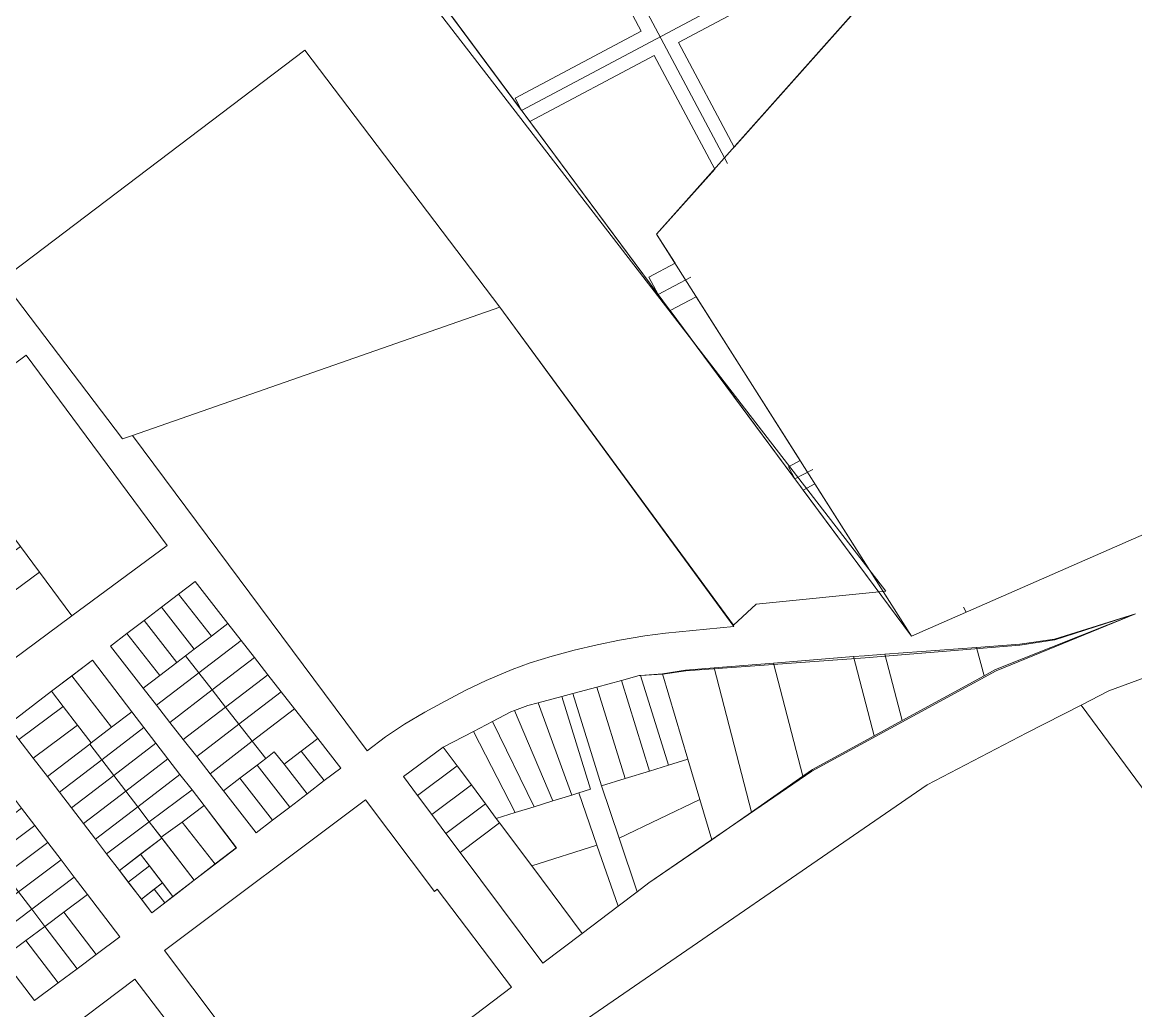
# Model space of a CAD drawing. Header units: metres. Extents: x 3873 to 16340, y -5213 to 3289.
# Drawn here: x 4996 to 5560, y 1043 to 1544 of the extents above; entities that cross this region are included whole.
import ezdxf

# ---------------------------------------------------------------- set-up
doc = ezdxf.new("R2010")
doc.units = ezdxf.units.M
for name, color, linetype, lineweight, plot in [('CONTEXTO-MANZANAS', 8, 'Continuous', 0, False), ('CONTEXTO-PARCELAS', 9, 'Continuous', 0, False), ('LIMITE-INTERVENCION', 30, 'Continuous', 0, False), ('MANZANAS-PROPUESTAS', 33, 'Continuous', 0, False), ('SECTORES', 1, 'Continuous', 0, False), ('VERDE-OBLIGATORIO', 3, 'Continuous', 0, False), ('VIA-SECUNDARIA', 8, 'Continuous', 0, False), ('VIA-TERCIARIA', 9, 'Continuous', 0, False)]:
    doc.layers.add(name, color=color, linetype=linetype, lineweight=lineweight, plot=plot)

msp = doc.modelspace()

# ---------------------------------------------------------------- linework, layer by layer
at = {"layer": 'CONTEXTO-MANZANAS'}
for points in [[(4938.97, 1331.48), (4949.35, 1339.16), (4997.56, 1374.85), (5068.94, 1278.41), (5020.72, 1242.73), (4972.5, 1207.01), (4956.01, 1229.3), (4946.39, 1242.29), (4936.78, 1255.26), (4927.85, 1267.35), (4918.94, 1279.35), (4901.1, 1303.48), (4910.22, 1310.23), (4919.88, 1317.38), (4929.53, 1324.51), (4938.97, 1331.48)], [(5083.15, 1260.2), (5099.75, 1238.91), (5106.52, 1230.23), (5113.28, 1221.56), (5120.05, 1212.89), (5126.81, 1204.22), (5133.57, 1195.55), (5145.26, 1180.56), (5156.95, 1165.58), (5148.61, 1159.2), (5139.88, 1152.51), (5131.15, 1145.82), (5122.41, 1139.13), (5114.08, 1132.74), (5097.47, 1154.03), (5090.71, 1162.71), (5083.94, 1171.38), (5077.18, 1180.05), (5070.41, 1188.73), (5063.65, 1197.4), (5056.89, 1206.07), (5040.28, 1227.36), (5048.62, 1233.74), (5057.35, 1240.43), (5066.08, 1247.12), (5074.81, 1253.81), (5083.15, 1260.2)], [(5259.33, 1066.61), (5217.41, 1122.83), (5210.24, 1132.45), (5203.07, 1142.07), (5195.89, 1151.69), (5188.72, 1161.31), (5208.85, 1176.14), (5224.12, 1184.13), (5233.89, 1189.2), (5243.18, 1194.08), (5245.06, 1194.78), (5251.78, 1197.29), (5256.93, 1198.68), (5268.98, 1201.91), (5274.56, 1203.42), (5286.64, 1206.66), (5299.2, 1210.04), (5308.21, 1212.46), (5308.9, 1212.51), (5320.17, 1213.24), (5331.77, 1214.87), (5422.57, 1221.48), (5432.84, 1222.26), (5501.07, 1227.82), (5518.67, 1230.64), (5559.65, 1243.83), (5488.99, 1214.91), (5395.58, 1163.96), (5344.27, 1128.81), (5313.08, 1107.45), (5307.08, 1102.89), (5297.53, 1095.63), (5279.24, 1081.73), (5259.33, 1066.61)], [(4988.22, 1187.48), (5010.45, 1204.5), (5021.12, 1212.68), (5031.12, 1220.33), (5051.16, 1194.13), (5057.25, 1186.2), (5063.33, 1178.26), (5069.41, 1170.32), (5075.49, 1162.38), (5081.58, 1154.45), (5087.66, 1146.51), (5104, 1125.18), (5093.3, 1116.98), (5082.75, 1108.73), (5072.03, 1100.51), (5061.22, 1092.23)], [(5061.22, 1092.23), (5044.79, 1113.65), (5038.26, 1122.17), (5032.62, 1129.53), (5026.54, 1137.47), (5020.46, 1145.4), (5014.38, 1153.34), (5008.29, 1161.28), (5001.16, 1170.59), (4993.86, 1180.11)], [(4972.22, 1175.49), (4988.59, 1154.02), (4995.26, 1145.27), (5001.93, 1136.53), (5008.6, 1127.78), (5015.27, 1119.03), (5021.94, 1110.28), (5028.62, 1101.53), (5044.99, 1080.06), (5032.98, 1071.06), (5023.38, 1063.86), (5013.78, 1056.66), (5001.78, 1047.67), (4985.41, 1069.14), (4978.74, 1077.88), (4972.07, 1086.63), (4955.87, 1107.89), (4945.38, 1121.64), (4929.01, 1143.11), (4937.65, 1149.59), (4946.29, 1156.07), (4954.94, 1162.54), (4963.58, 1169.02), (4972.22, 1175.49)], [(5204.44, 1103.07), (5205.84, 1104.13), (5243.41, 1054.51), (5140.38, 976.23), (5067.6, 1073.01), (5169.53, 1149.45), (5204.44, 1103.07)], [(5029.75, 890.92), (4956.88, 986.26), (4997.57, 1017), (5011.9, 1027.83), (5052.6, 1058.57), (5125.47, 963.23), (5084.78, 932.49), (5070.44, 921.66), (5029.75, 890.92)]]:
    msp.add_lwpolyline(points, dxfattribs=at)
at = {"layer": 'CONTEXTO-PARCELAS'}
for points in [[(5433.14, 1255.28), (5367.5, 1248.71), (5355.98, 1237.96), (5237.54, 1399.27), (5138.81, 1529.45), (4985.3, 1413.03), (4669.36, 1829.58), (4872.95, 1981.11), (5433.14, 1255.28)], [(5433.14, 1255.28), (5367.5, 1248.71), (5355.98, 1237.96), (5237.54, 1399.27), (5138.81, 1529.45), (4985.3, 1413.03), (4669.36, 1829.58), (4872.95, 1981.11), (5433.14, 1255.28)], [(5433.14, 1255.28), (5367.5, 1248.71), (5355.98, 1237.96), (5237.54, 1399.27), (5138.81, 1529.45), (4985.3, 1413.03), (4669.36, 1829.58), (4872.95, 1981.11), (5433.14, 1255.28)], [(5237.54, 1399.27), (5051.44, 1334.24), (5046.4, 1332.47), (4985.3, 1413.03), (5138.81, 1529.45), (5237.54, 1399.27)], [(5237.54, 1399.27), (5051.44, 1334.24), (5046.4, 1332.47), (4985.3, 1413.03), (5138.81, 1529.45), (5237.54, 1399.27)], [(5237.54, 1399.27), (5051.44, 1334.24), (5046.4, 1332.47), (4985.3, 1413.03), (5138.81, 1529.45), (5237.54, 1399.27)], [(5237.54, 1399.27), (5356.06, 1237.37), (5321.49, 1233.9), (5310.94, 1232.63), (5298.16, 1230.33), (5286.88, 1228.03), (5275.25, 1225.28), (5264.08, 1222.26), (5252.84, 1218.87), (5243.78, 1215.51), (5230.67, 1209.89), (5220.26, 1205.01), (5209.77, 1199.53), (5199.62, 1193.97), (5189.18, 1187.77), (5179.56, 1181.44), (5170.34, 1174.38), (5051.44, 1334.24), (5237.54, 1399.27)], [(5237.54, 1399.27), (5356.06, 1237.37), (5321.49, 1233.9), (5310.94, 1232.63), (5298.16, 1230.33), (5286.88, 1228.03), (5275.25, 1225.28), (5264.08, 1222.26), (5252.84, 1218.87), (5243.78, 1215.51), (5230.67, 1209.89), (5220.26, 1205.01), (5209.77, 1199.53), (5199.62, 1193.97), (5189.18, 1187.77), (5179.56, 1181.44), (5170.34, 1174.38), (5051.44, 1334.24), (5237.54, 1399.27)], [(5020.72, 1242.73), (5004.22, 1264.96), (4994.62, 1277.95), (4985.02, 1290.94), (4978.44, 1299.85), (4949.35, 1339.16), (4997.56, 1374.85), (5068.94, 1278.41), (5020.72, 1242.73)], [(5020.72, 1242.73), (5004.22, 1264.96), (4994.62, 1277.95), (4985.02, 1290.94), (4978.44, 1299.85), (4949.35, 1339.16), (4997.56, 1374.85), (5068.94, 1278.41), (5020.72, 1242.73)], [(5532.08, 1197.5), (5546.17, 1204.71), (5827.95, 1308.4), (5998, 1064.86), (5757.58, 892.02), (5532.08, 1197.5)], [(5532.08, 1197.5), (5546.17, 1204.71), (5827.95, 1308.4), (5998, 1064.86), (5757.58, 892.02), (5532.08, 1197.5)], [(5004.22, 1264.96), (4956.01, 1229.3), (4946.39, 1242.29), (4994.62, 1277.95), (5004.22, 1264.96)], [(5004.22, 1264.96), (4956.01, 1229.3), (4946.39, 1242.29), (4994.62, 1277.95), (5004.22, 1264.96)], [(4956.01, 1229.3), (5004.22, 1264.96), (5020.72, 1242.73), (4972.5, 1207.01), (4956.01, 1229.3)], [(4956.01, 1229.3), (5004.22, 1264.96), (5020.72, 1242.73), (4972.5, 1207.01), (4956.01, 1229.3)], [(5083.15, 1260.2), (5099.75, 1238.91), (5091.42, 1232.52), (5074.81, 1253.81), (5083.15, 1260.2)], [(5083.15, 1260.2), (5099.75, 1238.91), (5091.42, 1232.52), (5074.81, 1253.81), (5083.15, 1260.2)], [(5074.81, 1253.81), (5091.42, 1232.52), (5082.69, 1225.83), (5066.08, 1247.12), (5074.81, 1253.81)], [(5074.81, 1253.81), (5091.42, 1232.52), (5082.69, 1225.83), (5066.08, 1247.12), (5074.81, 1253.81)], [(5066.08, 1247.12), (5082.69, 1225.83), (5078.32, 1222.49), (5073.95, 1219.14), (5057.35, 1240.43), (5066.08, 1247.12)], [(5066.08, 1247.12), (5082.69, 1225.83), (5078.32, 1222.49), (5073.95, 1219.14), (5057.35, 1240.43), (5066.08, 1247.12)], [(5482.91, 1212.32), (5479.14, 1226.73), (5500.94, 1228.32), (5518.56, 1230.99), (5559.65, 1243.83), (5488.74, 1215.51), (5482.91, 1212.32)], [(5482.91, 1212.32), (5479.14, 1226.73), (5500.94, 1228.32), (5518.56, 1230.99), (5559.65, 1243.83), (5488.74, 1215.51), (5482.91, 1212.32)], [(5057.35, 1240.43), (5073.95, 1219.14), (5065.22, 1212.45), (5048.62, 1233.74), (5057.35, 1240.43)], [(5057.35, 1240.43), (5073.95, 1219.14), (5065.22, 1212.45), (5048.62, 1233.74), (5057.35, 1240.43)], [(5106.52, 1230.23), (5085.08, 1213.82), (5078.32, 1222.49), (5082.69, 1225.83), (5091.42, 1232.52), (5099.75, 1238.91), (5106.52, 1230.23)], [(5106.52, 1230.23), (5085.08, 1213.82), (5078.32, 1222.49), (5082.69, 1225.83), (5091.42, 1232.52), (5099.75, 1238.91), (5106.52, 1230.23)], [(5048.62, 1233.74), (5065.22, 1212.45), (5056.89, 1206.07), (5040.28, 1227.36), (5048.62, 1233.74)], [(5048.62, 1233.74), (5065.22, 1212.45), (5056.89, 1206.07), (5040.28, 1227.36), (5048.62, 1233.74)], [(5113.28, 1221.56), (5091.85, 1205.15), (5085.08, 1213.82), (5106.52, 1230.23), (5113.28, 1221.56)], [(5113.28, 1221.56), (5091.85, 1205.15), (5085.08, 1213.82), (5106.52, 1230.23), (5113.28, 1221.56)], [(5482.91, 1212.32), (5441.4, 1189.63), (5432.66, 1223.34), (5479.14, 1226.73), (5482.91, 1212.32)], [(5482.91, 1212.32), (5441.4, 1189.63), (5432.66, 1223.34), (5479.14, 1226.73), (5482.91, 1212.32)], [(5040.84, 1186.22), (5020.77, 1212.41), (5031.1, 1220.32), (5051.16, 1194.13), (5040.84, 1186.22)], [(5040.84, 1186.22), (5020.77, 1212.41), (5031.1, 1220.32), (5051.16, 1194.13), (5040.84, 1186.22)], [(5056.89, 1206.07), (5065.22, 1212.45), (5073.95, 1219.14), (5078.32, 1222.49), (5085.08, 1213.82), (5063.65, 1197.4), (5056.89, 1206.07)], [(5056.89, 1206.07), (5065.22, 1212.45), (5073.95, 1219.14), (5078.32, 1222.49), (5085.08, 1213.82), (5063.65, 1197.4), (5056.89, 1206.07)], [(5120.05, 1212.89), (5098.61, 1196.47), (5091.85, 1205.15), (5113.28, 1221.56), (5120.05, 1212.89)], [(5120.05, 1212.89), (5098.61, 1196.47), (5091.85, 1205.15), (5113.28, 1221.56), (5120.05, 1212.89)], [(5120.05, 1212.89), (5098.61, 1196.47), (5091.85, 1205.15), (5113.28, 1221.56), (5120.05, 1212.89)], [(5376.23, 1218.76), (5391.1, 1161.41), (5365.04, 1143.21), (5346.09, 1216.3), (5376.23, 1218.76)], [(5376.23, 1218.76), (5391.1, 1161.41), (5365.04, 1143.21), (5346.09, 1216.3), (5376.23, 1218.76)], [(5416.75, 1222.07), (5427.18, 1181.86), (5395.9, 1164.77), (5391.1, 1161.41), (5376.23, 1218.76), (5416.75, 1222.07)], [(5416.75, 1222.07), (5427.18, 1181.86), (5395.9, 1164.77), (5391.1, 1161.41), (5376.23, 1218.76), (5416.75, 1222.07)], [(5432.66, 1223.34), (5441.4, 1189.63), (5427.18, 1181.86), (5416.75, 1222.07), (5422.36, 1222.53), (5432.66, 1223.34)], [(5432.66, 1223.34), (5441.4, 1189.63), (5427.18, 1181.86), (5416.75, 1222.07), (5422.36, 1222.53), (5432.66, 1223.34)], [(5063.65, 1197.4), (5085.08, 1213.82), (5091.85, 1205.15), (5070.41, 1188.73), (5063.65, 1197.4)], [(5063.65, 1197.4), (5085.08, 1213.82), (5091.85, 1205.15), (5070.41, 1188.73), (5063.65, 1197.4)], [(5320.05, 1213.38), (5332.82, 1170.08), (5322.96, 1167.03), (5308.9, 1212.51), (5320.05, 1213.38)], [(5320.05, 1213.38), (5332.82, 1170.08), (5322.96, 1167.03), (5308.9, 1212.51), (5320.05, 1213.38)], [(5320.05, 1213.38), (5331.65, 1215.12), (5346.09, 1216.3), (5365.04, 1143.21), (5344.91, 1129.15), (5338.86, 1149.61), (5332.82, 1170.08), (5320.05, 1213.38)], [(5320.05, 1213.38), (5331.65, 1215.12), (5346.09, 1216.3), (5365.04, 1143.21), (5344.91, 1129.15), (5338.86, 1149.61), (5332.82, 1170.08), (5320.05, 1213.38)], [(5030.52, 1178.31), (5023.61, 1187.32), (5016.32, 1196.85), (5010.45, 1204.5), (5020.77, 1212.41), (5040.84, 1186.22), (5030.52, 1178.31)], [(5030.52, 1178.31), (5023.61, 1187.32), (5016.32, 1196.85), (5010.45, 1204.5), (5020.77, 1212.41), (5040.84, 1186.22), (5030.52, 1178.31)], [(5126.81, 1204.22), (5105.38, 1187.8), (5098.61, 1196.47), (5120.05, 1212.89), (5126.81, 1204.22)], [(5126.81, 1204.22), (5105.38, 1187.8), (5098.61, 1196.47), (5120.05, 1212.89), (5126.81, 1204.22)], [(5286.64, 1206.66), (5286.63, 1206.66), (5299.2, 1210.04), (5313.41, 1164.08), (5300.99, 1160.24), (5286.64, 1206.66)], [(5286.64, 1206.66), (5286.63, 1206.66), (5299.2, 1210.04), (5313.41, 1164.08), (5300.99, 1160.24), (5286.64, 1206.66)], [(5299.2, 1210.04), (5308.21, 1212.46), (5308.9, 1212.51), (5322.96, 1167.03), (5313.41, 1164.08), (5299.2, 1210.04)], [(5299.2, 1210.04), (5308.21, 1212.46), (5308.9, 1212.51), (5322.96, 1167.03), (5313.41, 1164.08), (5299.2, 1210.04)], [(4988.22, 1187.48), (5010.45, 1204.5), (5016.32, 1196.85), (4993.86, 1180.11), (4988.22, 1187.48)], [(4988.22, 1187.48), (5010.45, 1204.5), (5016.32, 1196.85), (4993.86, 1180.11), (4988.22, 1187.48)], [(5070.41, 1188.73), (5091.85, 1205.15), (5098.61, 1196.47), (5077.18, 1180.05), (5070.41, 1188.73)], [(5070.41, 1188.73), (5091.85, 1205.15), (5098.61, 1196.47), (5077.18, 1180.05), (5070.41, 1188.73)], [(5133.57, 1195.55), (5112.14, 1179.13), (5105.38, 1187.8), (5126.81, 1204.22), (5133.57, 1195.55)], [(5133.57, 1195.55), (5112.14, 1179.13), (5105.38, 1187.8), (5126.81, 1204.22), (5133.57, 1195.55)], [(5256.92, 1198.67), (5256.93, 1198.68), (5268.98, 1201.91), (5283.56, 1154.85), (5277.56, 1152.99), (5274.01, 1151.88), (5256.92, 1198.67)], [(5256.92, 1198.67), (5256.93, 1198.68), (5268.98, 1201.91), (5283.56, 1154.85), (5277.56, 1152.99), (5274.01, 1151.88), (5256.92, 1198.67)], [(5268.98, 1201.91), (5274.56, 1203.42), (5289.04, 1156.55), (5297.97, 1130), (5307.08, 1102.89), (5297.53, 1095.63), (5286.77, 1126.54), (5277.56, 1152.99), (5283.56, 1154.85), (5268.98, 1201.91)], [(5268.98, 1201.91), (5274.56, 1203.42), (5289.04, 1156.55), (5297.97, 1130), (5307.08, 1102.89), (5297.53, 1095.63), (5286.77, 1126.54), (5277.56, 1152.99), (5283.56, 1154.85), (5268.98, 1201.91)], [(5289.04, 1156.55), (5274.56, 1203.42), (5286.64, 1206.66), (5300.99, 1160.24), (5289.04, 1156.55)], [(5289.04, 1156.55), (5274.56, 1203.42), (5286.64, 1206.66), (5300.99, 1160.24), (5289.04, 1156.55)], [(4993.86, 1180.11), (5016.32, 1196.85), (5023.61, 1187.32), (5001.16, 1170.59), (4993.86, 1180.11)], [(4993.86, 1180.11), (5016.32, 1196.85), (5023.61, 1187.32), (5001.16, 1170.59), (4993.86, 1180.11)], [(5077.18, 1180.05), (5098.61, 1196.47), (5105.38, 1187.8), (5083.94, 1171.38), (5077.18, 1180.05)], [(5077.18, 1180.05), (5098.61, 1196.47), (5105.38, 1187.8), (5083.94, 1171.38), (5077.18, 1180.05)], [(5245.06, 1194.78), (5251.78, 1197.29), (5256.92, 1198.67), (5274.01, 1151.88), (5264.45, 1148.94), (5245.06, 1194.78)], [(5245.06, 1194.78), (5251.78, 1197.29), (5256.92, 1198.67), (5274.01, 1151.88), (5264.45, 1148.94), (5245.06, 1194.78)], [(5279.25, 1036.68), (5453.99, 1157.15), (5504.51, 1183.38), (5532.08, 1197.5), (5757.58, 892.02), (5518.37, 720.34), (5279.25, 1036.68)], [(5279.25, 1036.68), (5453.99, 1157.15), (5504.51, 1183.38), (5532.08, 1197.5), (5757.58, 892.02), (5518.37, 720.34), (5279.25, 1036.68)], [(5057.25, 1186.2), (5035.81, 1169.76), (5029.73, 1177.7), (5030.52, 1178.31), (5040.84, 1186.22), (5051.16, 1194.13), (5057.25, 1186.2)], [(5057.25, 1186.2), (5035.81, 1169.76), (5029.73, 1177.7), (5030.52, 1178.31), (5040.84, 1186.22), (5051.16, 1194.13), (5057.25, 1186.2)], [(5118.91, 1170.45), (5112.14, 1179.13), (5133.57, 1195.55), (5145.26, 1180.56), (5136.93, 1174.18), (5128.19, 1167.49), (5123.27, 1173.8), (5118.91, 1170.45)], [(5118.91, 1170.45), (5112.14, 1179.13), (5133.57, 1195.55), (5145.26, 1180.56), (5136.93, 1174.18), (5128.19, 1167.49), (5123.27, 1173.8), (5118.91, 1170.45)], [(5233.89, 1189.2), (5243.18, 1194.08), (5245.06, 1194.78), (5264.45, 1148.94), (5254.9, 1145.98), (5233.89, 1189.2)], [(5233.89, 1189.2), (5243.18, 1194.08), (5245.06, 1194.78), (5264.45, 1148.94), (5254.9, 1145.98), (5233.89, 1189.2)], [(5001.16, 1170.59), (5023.61, 1187.32), (5030.52, 1178.31), (5029.73, 1177.7), (5008.29, 1161.28), (5001.16, 1170.59)], [(5001.16, 1170.59), (5023.61, 1187.32), (5030.52, 1178.31), (5029.73, 1177.7), (5008.29, 1161.28), (5001.16, 1170.59)], [(5063.33, 1178.26), (5041.89, 1161.83), (5035.81, 1169.76), (5057.25, 1186.2), (5063.33, 1178.26)], [(5063.33, 1178.26), (5041.89, 1161.83), (5035.81, 1169.76), (5057.25, 1186.2), (5063.33, 1178.26)], [(5083.94, 1171.38), (5105.38, 1187.8), (5112.14, 1179.13), (5090.71, 1162.71), (5083.94, 1171.38)], [(5083.94, 1171.38), (5105.38, 1187.8), (5112.14, 1179.13), (5090.71, 1162.71), (5083.94, 1171.38)], [(5224.12, 1184.13), (5224.14, 1184.1), (5233.89, 1189.2), (5254.9, 1145.98), (5245.35, 1143.03), (5224.12, 1184.13)], [(5224.12, 1184.13), (5224.14, 1184.1), (5233.89, 1189.2), (5254.9, 1145.98), (5245.35, 1143.03), (5224.12, 1184.13)], [(5090.71, 1162.71), (5112.14, 1179.13), (5118.91, 1170.45), (5114.54, 1167.11), (5105.81, 1160.42), (5097.47, 1154.03), (5090.71, 1162.71)], [(5090.71, 1162.71), (5112.14, 1179.13), (5118.91, 1170.45), (5114.54, 1167.11), (5105.81, 1160.42), (5097.47, 1154.03), (5090.71, 1162.71)], [(5090.71, 1162.71), (5112.14, 1179.13), (5118.91, 1170.45), (5114.54, 1167.11), (5105.81, 1160.42), (5097.47, 1154.03), (5090.71, 1162.71)], [(5148.61, 1159.2), (5136.93, 1174.18), (5145.26, 1180.56), (5156.95, 1165.58), (5148.61, 1159.2)], [(5148.61, 1159.2), (5136.93, 1174.18), (5145.26, 1180.56), (5156.95, 1165.58), (5148.61, 1159.2)], [(5235.75, 1140.06), (5230.28, 1147.39), (5223.11, 1157.01), (5215.94, 1166.63), (5208.85, 1176.14), (5224.12, 1184.13), (5245.35, 1143.03), (5235.75, 1140.06)], [(5235.75, 1140.06), (5230.28, 1147.39), (5223.11, 1157.01), (5215.94, 1166.63), (5208.85, 1176.14), (5224.12, 1184.13), (5245.35, 1143.03), (5235.75, 1140.06)], [(5035.81, 1169.76), (5014.38, 1153.34), (5008.29, 1161.28), (5029.73, 1177.7), (5035.81, 1169.76)], [(5035.81, 1169.76), (5014.38, 1153.34), (5008.29, 1161.28), (5029.73, 1177.7), (5035.81, 1169.76)], [(5069.41, 1170.32), (5047.98, 1153.89), (5041.89, 1161.83), (5063.33, 1178.26), (5069.41, 1170.32)], [(5069.41, 1170.32), (5047.98, 1153.89), (5041.89, 1161.83), (5063.33, 1178.26), (5069.41, 1170.32)], [(5131.15, 1145.82), (5114.54, 1167.11), (5118.91, 1170.45), (5123.27, 1173.8), (5128.19, 1167.49), (5139.88, 1152.51), (5131.15, 1145.82)], [(5131.15, 1145.82), (5114.54, 1167.11), (5118.91, 1170.45), (5123.27, 1173.8), (5128.19, 1167.49), (5139.88, 1152.51), (5131.15, 1145.82)], [(5131.15, 1145.82), (5114.54, 1167.11), (5118.91, 1170.45), (5123.27, 1173.8), (5128.19, 1167.49), (5139.88, 1152.51), (5131.15, 1145.82)], [(5139.88, 1152.51), (5128.19, 1167.49), (5136.93, 1174.18), (5148.61, 1159.2), (5139.88, 1152.51)], [(5139.88, 1152.51), (5128.19, 1167.49), (5136.93, 1174.18), (5148.61, 1159.2), (5139.88, 1152.51)], [(5139.88, 1152.51), (5128.19, 1167.49), (5136.93, 1174.18), (5148.61, 1159.2), (5139.88, 1152.51)], [(5195.89, 1151.69), (5188.72, 1161.31), (5208.85, 1176.14), (5215.94, 1166.63), (5195.89, 1151.69)], [(5195.89, 1151.69), (5188.72, 1161.31), (5208.85, 1176.14), (5215.94, 1166.63), (5195.89, 1151.69)], [(5041.89, 1161.83), (5020.46, 1145.4), (5014.38, 1153.34), (5035.81, 1169.76), (5041.89, 1161.83)], [(5041.89, 1161.83), (5020.46, 1145.4), (5014.38, 1153.34), (5035.81, 1169.76), (5041.89, 1161.83)], [(5075.49, 1162.38), (5054.06, 1145.95), (5047.98, 1153.89), (5069.41, 1170.32), (5075.49, 1162.38)], [(5075.49, 1162.38), (5054.06, 1145.95), (5047.98, 1153.89), (5069.41, 1170.32), (5075.49, 1162.38)], [(5338.86, 1149.61), (5297.97, 1130), (5289.04, 1156.55), (5300.99, 1160.24), (5313.41, 1164.08), (5322.96, 1167.03), (5332.82, 1170.08), (5338.86, 1149.61)], [(5338.86, 1149.61), (5297.97, 1130), (5289.04, 1156.55), (5300.99, 1160.24), (5313.41, 1164.08), (5322.96, 1167.03), (5332.82, 1170.08), (5338.86, 1149.61)], [(5081.58, 1154.45), (5059.89, 1138.36), (5054.06, 1145.95), (5075.49, 1162.38), (5081.58, 1154.45)], [(5081.58, 1154.45), (5059.89, 1138.36), (5054.06, 1145.95), (5075.49, 1162.38), (5081.58, 1154.45)], [(5122.41, 1139.13), (5105.81, 1160.42), (5114.54, 1167.11), (5131.15, 1145.82), (5122.41, 1139.13)], [(5122.41, 1139.13), (5105.81, 1160.42), (5114.54, 1167.11), (5131.15, 1145.82), (5122.41, 1139.13)], [(5122.41, 1139.13), (5105.81, 1160.42), (5114.54, 1167.11), (5131.15, 1145.82), (5122.41, 1139.13)], [(5203.07, 1142.07), (5195.89, 1151.69), (5215.94, 1166.63), (5223.11, 1157.01), (5203.07, 1142.07)], [(5203.07, 1142.07), (5195.89, 1151.69), (5215.94, 1166.63), (5223.11, 1157.01), (5203.07, 1142.07)], [(5047.98, 1153.89), (5026.54, 1137.47), (5020.46, 1145.4), (5041.89, 1161.83), (5047.98, 1153.89)], [(5047.98, 1153.89), (5026.54, 1137.47), (5020.46, 1145.4), (5041.89, 1161.83), (5047.98, 1153.89)], [(5097.47, 1154.03), (5105.81, 1160.42), (5122.41, 1139.13), (5114.08, 1132.74), (5097.47, 1154.03)], [(5097.47, 1154.03), (5105.81, 1160.42), (5122.41, 1139.13), (5114.08, 1132.74), (5097.47, 1154.03)], [(5097.47, 1154.03), (5105.81, 1160.42), (5122.41, 1139.13), (5114.08, 1132.74), (5097.47, 1154.03)], [(5210.24, 1132.45), (5203.07, 1142.07), (5223.11, 1157.01), (5230.28, 1147.39), (5210.24, 1132.45)], [(5210.24, 1132.45), (5203.07, 1142.07), (5223.11, 1157.01), (5230.28, 1147.39), (5210.24, 1132.45)], [(5054.06, 1145.95), (5032.62, 1129.53), (5026.54, 1137.47), (5047.98, 1153.89), (5054.06, 1145.95)], [(5054.06, 1145.95), (5032.62, 1129.53), (5026.54, 1137.47), (5047.98, 1153.89), (5054.06, 1145.95)], [(5065.94, 1130.47), (5059.89, 1138.36), (5081.58, 1154.45), (5087.66, 1146.51), (5076.67, 1138.22), (5065.94, 1130.47)], [(5065.94, 1130.47), (5059.89, 1138.36), (5081.58, 1154.45), (5087.66, 1146.51), (5076.67, 1138.22), (5065.94, 1130.47)], [(5277.56, 1152.99), (5286.77, 1126.54), (5253.68, 1116.01), (5237.46, 1137.77), (5235.75, 1140.06), (5245.35, 1143.03), (5254.9, 1145.98), (5264.45, 1148.94), (5274.01, 1151.88), (5277.56, 1152.99)], [(5277.56, 1152.99), (5286.77, 1126.54), (5253.68, 1116.01), (5237.46, 1137.77), (5235.75, 1140.06), (5245.35, 1143.03), (5254.9, 1145.98), (5264.45, 1148.94), (5274.01, 1151.88), (5277.56, 1152.99)], [(5001.93, 1136.53), (4980.32, 1120.34), (4977.47, 1124.07), (4973.65, 1129.08), (4995.26, 1145.27), (5001.93, 1136.53)], [(5001.93, 1136.53), (4980.32, 1120.34), (4977.47, 1124.07), (4973.65, 1129.08), (4995.26, 1145.27), (5001.93, 1136.53)], [(5001.93, 1136.53), (4980.32, 1120.34), (4977.47, 1124.07), (4973.65, 1129.08), (4995.26, 1145.27), (5001.93, 1136.53)], [(5032.62, 1129.53), (5054.06, 1145.95), (5059.89, 1138.36), (5038.26, 1122.17), (5032.62, 1129.53)], [(5032.62, 1129.53), (5054.06, 1145.95), (5059.89, 1138.36), (5038.26, 1122.17), (5032.62, 1129.53)], [(5067.6, 1073.01), (5169.53, 1149.45), (5204.44, 1103.07), (5205.84, 1104.13), (5243.41, 1054.51), (5140.38, 976.23), (5067.6, 1073.01)], [(5067.6, 1073.01), (5169.53, 1149.45), (5204.44, 1103.07), (5205.84, 1104.13), (5243.41, 1054.51), (5140.38, 976.23), (5067.6, 1073.01)], [(5093.38, 1116.88), (5076.67, 1138.22), (5087.66, 1146.51), (5104.06, 1125.07), (5093.38, 1116.88)], [(5093.38, 1116.88), (5076.67, 1138.22), (5087.66, 1146.51), (5104.06, 1125.07), (5093.38, 1116.88)], [(5217.41, 1122.83), (5210.24, 1132.45), (5230.28, 1147.39), (5235.75, 1140.06), (5237.46, 1137.77), (5217.41, 1122.83)], [(5217.41, 1122.83), (5210.24, 1132.45), (5230.28, 1147.39), (5235.75, 1140.06), (5237.46, 1137.77), (5217.41, 1122.83)], [(5307.08, 1102.89), (5297.97, 1130), (5338.86, 1149.61), (5344.91, 1129.15), (5313.08, 1107.45), (5307.08, 1102.89)], [(5307.08, 1102.89), (5297.97, 1130), (5338.86, 1149.61), (5344.91, 1129.15), (5313.08, 1107.45), (5307.08, 1102.89)], [(5008.6, 1127.78), (4986.99, 1111.59), (4980.32, 1120.34), (5001.93, 1136.53), (5008.6, 1127.78)], [(5008.6, 1127.78), (4986.99, 1111.59), (4980.32, 1120.34), (5001.93, 1136.53), (5008.6, 1127.78)], [(5008.6, 1127.78), (4986.99, 1111.59), (4980.32, 1120.34), (5001.93, 1136.53), (5008.6, 1127.78)], [(5038.26, 1122.17), (5059.89, 1138.36), (5066.32, 1129.95), (5055.67, 1121.98), (5044.79, 1113.65), (5038.26, 1122.17)], [(5038.26, 1122.17), (5059.89, 1138.36), (5066.32, 1129.95), (5055.67, 1121.98), (5044.79, 1113.65), (5038.26, 1122.17)], [(5065.94, 1130.47), (5076.67, 1138.22), (5093.38, 1116.88), (5082.75, 1108.73), (5065.94, 1130.47)], [(5065.94, 1130.47), (5076.67, 1138.22), (5093.38, 1116.88), (5082.75, 1108.73), (5065.94, 1130.47)], [(5259.33, 1066.61), (5259.33, 1066.61), (5217.41, 1122.83), (5237.46, 1137.77), (5253.68, 1116.01), (5279.24, 1081.73), (5259.33, 1066.61)], [(5259.33, 1066.61), (5259.33, 1066.61), (5217.41, 1122.83), (5237.46, 1137.77), (5253.68, 1116.01), (5279.24, 1081.73), (5259.33, 1066.61)], [(5055.52, 1121.87), (5066.33, 1129.96), (5082.75, 1108.73), (5071.94, 1100.44), (5055.52, 1121.87)], [(5055.52, 1121.87), (5066.33, 1129.96), (5082.75, 1108.73), (5071.94, 1100.44), (5055.52, 1121.87)], [(5015.27, 1119.03), (4993.66, 1102.84), (4986.99, 1111.59), (5008.6, 1127.78), (5015.27, 1119.03)], [(5015.27, 1119.03), (4993.66, 1102.84), (4986.99, 1111.59), (5008.6, 1127.78), (5015.27, 1119.03)], [(5253.68, 1116.01), (5286.77, 1126.54), (5297.53, 1095.63), (5279.24, 1081.73), (5253.68, 1116.01)], [(5253.68, 1116.01), (5286.77, 1126.54), (5297.53, 1095.63), (5279.24, 1081.73), (5253.68, 1116.01)], [(5021.94, 1110.28), (5000.34, 1094.09), (4993.66, 1102.84), (5015.27, 1119.03), (5021.94, 1110.28)], [(5021.94, 1110.28), (5000.34, 1094.09), (4993.66, 1102.84), (5015.27, 1119.03), (5021.94, 1110.28)], [(5055.52, 1121.87), (5060.02, 1116), (5049.3, 1107.79), (5044.8, 1113.66), (5055.52, 1121.87)], [(5055.52, 1121.87), (5060.02, 1116), (5049.3, 1107.79), (5044.8, 1113.66), (5055.52, 1121.87)], [(5049.3, 1107.79), (5060.02, 1116), (5066.64, 1107.34), (5055.93, 1099.14), (5049.3, 1107.79)], [(5049.3, 1107.79), (5060.02, 1116), (5066.64, 1107.34), (5055.93, 1099.14), (5049.3, 1107.79)], [(5007.01, 1085.33), (5000.34, 1094.09), (5021.94, 1110.28), (5028.62, 1101.53), (5016.61, 1092.53), (5007.01, 1085.33)], [(5007.01, 1085.33), (5000.34, 1094.09), (5021.94, 1110.28), (5028.62, 1101.53), (5016.61, 1092.53), (5007.01, 1085.33)], [(5007.01, 1085.33), (5000.34, 1094.09), (5021.94, 1110.28), (5028.62, 1101.53), (5016.61, 1092.53), (5007.01, 1085.33)], [(5062.44, 1104.12), (5066.64, 1107.34), (5071.93, 1100.44), (5067.73, 1097.22), (5062.44, 1104.12)], [(5062.44, 1104.12), (5066.64, 1107.34), (5071.93, 1100.44), (5067.73, 1097.22), (5062.44, 1104.12)], [(4972.07, 1086.63), (4993.66, 1102.84), (5000.34, 1094.08), (4978.74, 1077.88), (4972.07, 1086.63)], [(4972.07, 1086.63), (4993.66, 1102.84), (5000.34, 1094.08), (4978.74, 1077.88), (4972.07, 1086.63)], [(4972.07, 1086.63), (4993.66, 1102.84), (5000.34, 1094.08), (4978.74, 1077.88), (4972.07, 1086.63)], [(5032.98, 1071.06), (5016.61, 1092.53), (5028.62, 1101.53), (5044.99, 1080.06), (5032.98, 1071.06)], [(5032.98, 1071.06), (5016.61, 1092.53), (5028.62, 1101.53), (5044.99, 1080.06), (5032.98, 1071.06)], [(5032.98, 1071.06), (5016.61, 1092.53), (5028.62, 1101.53), (5044.99, 1080.06), (5032.98, 1071.06)], [(5055.93, 1099.14), (5062.44, 1104.12), (5067.73, 1097.22), (5061.22, 1092.23), (5055.93, 1099.14)], [(5055.93, 1099.14), (5062.44, 1104.12), (5067.73, 1097.22), (5061.22, 1092.23), (5055.93, 1099.14)], [(4978.74, 1077.88), (5000.34, 1094.08), (5007.01, 1085.33), (4997.41, 1078.13), (4985.41, 1069.14), (4978.74, 1077.88)], [(4978.74, 1077.88), (5000.34, 1094.08), (5007.01, 1085.33), (4997.41, 1078.13), (4985.41, 1069.14), (4978.74, 1077.88)], [(5023.38, 1063.86), (5007.01, 1085.33), (5016.61, 1092.53), (5032.98, 1071.06), (5023.38, 1063.86)], [(5023.38, 1063.86), (5007.01, 1085.33), (5016.61, 1092.53), (5032.98, 1071.06), (5023.38, 1063.86)], [(5013.78, 1056.66), (4997.41, 1078.13), (5007.01, 1085.33), (5023.38, 1063.86), (5013.78, 1056.66)], [(5013.78, 1056.66), (4997.41, 1078.13), (5007.01, 1085.33), (5023.38, 1063.86), (5013.78, 1056.66)], [(4985.41, 1069.14), (4997.41, 1078.13), (5013.78, 1056.66), (5001.78, 1047.67), (4985.41, 1069.14)], [(4985.41, 1069.14), (4997.41, 1078.13), (5013.78, 1056.66), (5001.78, 1047.67), (4985.41, 1069.14)], [(5084.78, 932.49), (5011.9, 1027.83), (5052.6, 1058.57), (5125.47, 963.23), (5084.78, 932.49)], [(5084.78, 932.49), (5011.9, 1027.83), (5052.6, 1058.57), (5125.47, 963.23), (5084.78, 932.49)], [(5084.78, 932.49), (5011.9, 1027.83), (5052.6, 1058.57), (5125.47, 963.23), (5084.78, 932.49)]]:
    msp.add_lwpolyline(points, dxfattribs=at)
at = {"layer": 'LIMITE-INTERVENCION'}
msp.add_lwpolyline([(4233, 2403), (5161, 2895), (5371.2, 2666.4), (5201.5, 2503.2), (5940, 1449), (5446.2, 1232.4), (4855.3, 2029.4), (4630.2, 1816.5), (4233, 2403)], close=True, dxfattribs=at)
at = {"layer": 'MANZANAS-PROPUESTAS'}
for points in [[(5261.8, 1628.38), (5309.21, 1539.2), (5245.25, 1505.19), (5248.53, 1499.01), (5183.49, 1586.74), (5261.8, 1628.38)], [(5328.15, 1533.42), (5417.33, 1580.83), (5427.91, 1560.93), (5356.32, 1480.42), (5328.15, 1533.42)], [(5313.1, 1414.42), (5317.79, 1405.59), (5252.75, 1493.33), (5315.79, 1526.84), (5346.4, 1469.27), (5317, 1436.2), (5326.34, 1421.46), (5313.1, 1414.42)], [(5383.77, 1318.35), (5387.06, 1312.17), (5323.82, 1397.47), (5337.08, 1404.52), (5389.71, 1321.51), (5383.77, 1318.35)], [(5391.27, 1306.49), (5397.22, 1309.65), (5446.2, 1232.4), (5391.27, 1306.49)]]:
    msp.add_lwpolyline(points, close=True, dxfattribs=at)
at = {"layer": 'SECTORES'}
msp.add_lwpolyline([(5395.49, 2226.28), (5940, 1449), (5446.2, 1232.4), (4896.85, 1973.36), (5383, 2218), (5395.49, 2226.28)], close=True, dxfattribs=at)
at = {"layer": 'VERDE-OBLIGATORIO'}
msp.add_lwpolyline([(5745.27, 1648.55), (5309.58, 2270.48), (5319.7, 2248.7), (5220.6, 2148.7), (5029.8, 2494.3), (4966.7, 2764.7), (5161, 2895), (5371.2, 2666.4), (5201.5, 2503.2), (5940, 1449), (5446.2, 1232.4), (5317, 1436.2), (5561, 1710.6), (5745.27, 1648.55)], close=True, dxfattribs=at)
at = {"layer": 'VIA-SECUNDARIA'}
msp.add_lwpolyline([(5317.79, 1405.59), (5334.37, 1414.41)], dxfattribs=at)
at = {"layer": 'VIA-TERCIARIA'}
for points in [[(5352.87, 1472.02), (4720.44, 2661.43)], [(5248.53, 1499.01), (5491.96, 1628.44)], [(5387.06, 1312.17), (5396.12, 1317)], [(5473.83, 1244.52), (5472.42, 1247.18)]]:
    msp.add_lwpolyline(points, dxfattribs=at)

doc.saveas('drawing.dxf')
